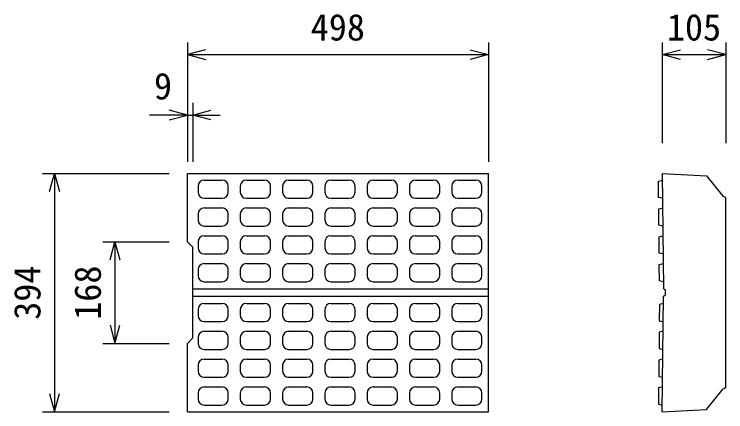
# Model space of a CAD drawing. Units: millimetres, scale not verified. Extents: x -16800 to 16800, y -5940 to 5940.
# Drawn here: x -5787 to -4609, y 1012 to 1669 of the extents above; entities that cross this region are included whole.
import ezdxf
from ezdxf.enums import TextEntityAlignment as Align

# ---------------------------------------------------------------- set-up
doc = ezdxf.new("R2010")
doc.units = ezdxf.units.MM
doc.header["$LTSCALE"] = 20
for name, color, linetype, lineweight in [('0-0_DIM', 7, 'Continuous', 25), ('0-2_HATCH', 6, 'Continuous', 25), ('0-5_OUTLINE', 3, 'Continuous', 25)]:
    doc.layers.add(name, color=color, linetype=linetype, lineweight=lineweight)
doc.styles.add('ＭＳ ゴシック', font='')
doc.styles.get('ＭＳ ゴシック').set_extended_font_data('MS Gothic')

msp = doc.modelspace()

# ---------------------------------------------------------------- linework, layer by layer
at = {"layer": '0-0_DIM'}
for p, q in [((-5500.2, 1622.6), (-5500.2, 1425.47)), ((-5002.2, 1622.6), (-5002.2, 1425.47)), ((-4714.25, 1622.61), (-4714.25, 1456.21)), ((-4609.25, 1622.61), (-4609.25, 1456.21)), ((-5500.2, 1602.6), (-5002.2, 1602.6)), ((-4714.25, 1602.61), (-4609.25, 1602.61)), ((-5491.2, 1522.6), (-5491.2, 1425.47)), ((-5500.2, 1502.6), (-5563.18, 1502.6)), ((-5740.2, 1406.06), (-5530.2, 1406.06)), ((-5720.2, 1406.06), (-5720.2, 1012.06)), ((-5640.2, 1293.06), (-5530.2, 1293.06)), ((-5620.2, 1293.06), (-5620.2, 1125.06)), ((-5640.2, 1125.06), (-5530.2, 1125.06)), ((-5740.2, 1012.06), (-5530.2, 1012.06))]:
    msp.add_line(p, q, dxfattribs=at)
for points in [[(-5470.2, 1610.64), (-5500.2, 1602.6), (-5470.2, 1594.56)], [(-5032.2, 1610.64), (-5002.2, 1602.6), (-5032.2, 1594.56)], [(-4684.25, 1594.57), (-4714.25, 1602.61), (-4684.25, 1610.65)], [(-4639.25, 1594.57), (-4609.25, 1602.61), (-4639.25, 1610.65)], [(-5530.2, 1494.56), (-5500.2, 1502.6), (-5530.2, 1510.64)], [(-5461.2, 1494.56), (-5491.2, 1502.6), (-5461.2, 1510.64)], [(-5500.2, 1502.6), (-5491.2, 1502.6), (-5445.77, 1502.6)], [(-5728.24, 1376.06), (-5720.2, 1406.06), (-5712.17, 1376.06)], [(-5628.24, 1263.06), (-5620.2, 1293.06), (-5612.17, 1263.06)], [(-5628.24, 1155.06), (-5620.2, 1125.06), (-5612.17, 1155.06)], [(-5728.24, 1042.06), (-5720.2, 1012.06), (-5712.17, 1042.06)]]:
    msp.add_lwpolyline(points, dxfattribs=at)
at = {"layer": '0-2_HATCH'}
for p, q in [((-5472.7, 1395.06), (-5442.7, 1395.06)), ((-5402.7, 1395.06), (-5372.7, 1395.06)), ((-5332.7, 1395.06), (-5302.7, 1395.06)), ((-5262.7, 1395.06), (-5232.7, 1395.06)), ((-5192.7, 1395.06), (-5162.7, 1395.06)), ((-5122.7, 1395.06), (-5092.7, 1395.06)), ((-5052.7, 1395.06), (-5022.7, 1395.06)), ((-5482.7, 1385.06), (-5482.7, 1375.06)), ((-5432.7, 1375.06), (-5432.7, 1385.06)), ((-5412.7, 1385.06), (-5412.7, 1375.06)), ((-5362.7, 1375.06), (-5362.7, 1385.06)), ((-5342.7, 1385.06), (-5342.7, 1375.06)), ((-5292.7, 1375.06), (-5292.7, 1385.06)), ((-5272.7, 1385.06), (-5272.7, 1375.06)), ((-5222.7, 1375.06), (-5222.7, 1385.06)), ((-5202.7, 1385.06), (-5202.7, 1375.06)), ((-5152.7, 1375.06), (-5152.7, 1385.06)), ((-5132.7, 1385.06), (-5132.7, 1375.06)), ((-5082.7, 1375.06), (-5082.7, 1385.06)), ((-5062.7, 1385.06), (-5062.7, 1375.06)), ((-5012.7, 1375.06), (-5012.7, 1385.06)), ((-5472.7, 1365.06), (-5442.7, 1365.06)), ((-5402.7, 1365.06), (-5372.7, 1365.06)), ((-5332.7, 1365.06), (-5302.7, 1365.06)), ((-5262.7, 1365.06), (-5232.7, 1365.06)), ((-5192.7, 1365.06), (-5162.7, 1365.06)), ((-5122.7, 1365.06), (-5092.7, 1365.06)), ((-5052.7, 1365.06), (-5022.7, 1365.06)), ((-5472.7, 1349.06), (-5442.7, 1349.06)), ((-5402.7, 1349.06), (-5372.7, 1349.06)), ((-5332.7, 1349.06), (-5302.7, 1349.06)), ((-5262.7, 1349.06), (-5232.7, 1349.06)), ((-5192.7, 1349.06), (-5162.7, 1349.06)), ((-5122.7, 1349.06), (-5092.7, 1349.06)), ((-5052.7, 1349.06), (-5022.7, 1349.06)), ((-5482.7, 1339.06), (-5482.7, 1329.06)), ((-5432.7, 1329.06), (-5432.7, 1339.06)), ((-5412.7, 1339.06), (-5412.7, 1329.06)), ((-5362.7, 1329.06), (-5362.7, 1339.06)), ((-5342.7, 1339.06), (-5342.7, 1329.06)), ((-5292.7, 1329.06), (-5292.7, 1339.06)), ((-5272.7, 1339.06), (-5272.7, 1329.06)), ((-5222.7, 1329.06), (-5222.7, 1339.06)), ((-5202.7, 1339.06), (-5202.7, 1329.06)), ((-5152.7, 1329.06), (-5152.7, 1339.06)), ((-5132.7, 1339.06), (-5132.7, 1329.06)), ((-5082.7, 1329.06), (-5082.7, 1339.06)), ((-5062.7, 1339.06), (-5062.7, 1329.06)), ((-5012.7, 1329.06), (-5012.7, 1339.06)), ((-5472.7, 1319.06), (-5442.7, 1319.06)), ((-5402.7, 1319.06), (-5372.7, 1319.06)), ((-5332.7, 1319.06), (-5302.7, 1319.06)), ((-5262.7, 1319.06), (-5232.7, 1319.06)), ((-5192.7, 1319.06), (-5162.7, 1319.06)), ((-5122.7, 1319.06), (-5092.7, 1319.06)), ((-5052.7, 1319.06), (-5022.7, 1319.06)), ((-5472.7, 1303.06), (-5442.7, 1303.06)), ((-5402.7, 1303.06), (-5372.7, 1303.06)), ((-5332.7, 1303.06), (-5302.7, 1303.06)), ((-5262.7, 1303.06), (-5232.7, 1303.06)), ((-5192.7, 1303.06), (-5162.7, 1303.06)), ((-5122.7, 1303.06), (-5092.7, 1303.06)), ((-5052.7, 1303.06), (-5022.7, 1303.06)), ((-5482.7, 1293.06), (-5482.7, 1283.06)), ((-5432.7, 1283.06), (-5432.7, 1293.06)), ((-5412.7, 1293.06), (-5412.7, 1283.06)), ((-5362.7, 1283.06), (-5362.7, 1293.06)), ((-5342.7, 1293.06), (-5342.7, 1283.06)), ((-5292.7, 1283.06), (-5292.7, 1293.06)), ((-5272.7, 1293.06), (-5272.7, 1283.06)), ((-5222.7, 1283.06), (-5222.7, 1293.06)), ((-5202.7, 1293.06), (-5202.7, 1283.06)), ((-5152.7, 1283.06), (-5152.7, 1293.06)), ((-5132.7, 1293.06), (-5132.7, 1283.06)), ((-5082.7, 1283.06), (-5082.7, 1293.06)), ((-5062.7, 1293.06), (-5062.7, 1283.06)), ((-5012.7, 1283.06), (-5012.7, 1293.06)), ((-5472.7, 1273.06), (-5442.7, 1273.06)), ((-5402.7, 1273.06), (-5372.7, 1273.06)), ((-5332.7, 1273.06), (-5302.7, 1273.06)), ((-5262.7, 1273.06), (-5232.7, 1273.06)), ((-5192.7, 1273.06), (-5162.7, 1273.06)), ((-5122.7, 1273.06), (-5092.7, 1273.06)), ((-5052.7, 1273.06), (-5022.7, 1273.06)), ((-5472.7, 1257.06), (-5442.7, 1257.06)), ((-5402.7, 1257.06), (-5372.7, 1257.06)), ((-5332.7, 1257.06), (-5302.7, 1257.06)), ((-5262.7, 1257.06), (-5232.7, 1257.06)), ((-5192.7, 1257.06), (-5162.7, 1257.06)), ((-5122.7, 1257.06), (-5092.7, 1257.06)), ((-5052.7, 1257.06), (-5022.7, 1257.06)), ((-5482.7, 1247.06), (-5482.7, 1237.06)), ((-5432.7, 1237.06), (-5432.7, 1247.06)), ((-5412.7, 1247.06), (-5412.7, 1237.06)), ((-5362.7, 1237.06), (-5362.7, 1247.06)), ((-5342.7, 1247.06), (-5342.7, 1237.06)), ((-5292.7, 1237.06), (-5292.7, 1247.06)), ((-5272.7, 1247.06), (-5272.7, 1237.06)), ((-5222.7, 1237.06), (-5222.7, 1247.06)), ((-5202.7, 1247.06), (-5202.7, 1237.06)), ((-5152.7, 1237.06), (-5152.7, 1247.06)), ((-5132.7, 1247.06), (-5132.7, 1237.06)), ((-5082.7, 1237.06), (-5082.7, 1247.06)), ((-5062.7, 1247.06), (-5062.7, 1237.06)), ((-5012.7, 1237.06), (-5012.7, 1247.06)), ((-5472.7, 1227.06), (-5442.7, 1227.06)), ((-5402.7, 1227.06), (-5372.7, 1227.06)), ((-5332.7, 1227.06), (-5302.7, 1227.06)), ((-5262.7, 1227.06), (-5232.7, 1227.06)), ((-5192.7, 1227.06), (-5162.7, 1227.06)), ((-5122.7, 1227.06), (-5092.7, 1227.06)), ((-5052.7, 1227.06), (-5022.7, 1227.06)), ((-5472.7, 1191.06), (-5442.7, 1191.06)), ((-5402.7, 1191.06), (-5372.7, 1191.06)), ((-5332.7, 1191.06), (-5302.7, 1191.06)), ((-5262.7, 1191.06), (-5232.7, 1191.06)), ((-5192.7, 1191.06), (-5162.7, 1191.06)), ((-5122.7, 1191.06), (-5092.7, 1191.06)), ((-5052.7, 1191.06), (-5022.7, 1191.06)), ((-5482.7, 1181.06), (-5482.7, 1171.06)), ((-5432.7, 1171.06), (-5432.7, 1181.06)), ((-5412.7, 1181.06), (-5412.7, 1171.06)), ((-5362.7, 1171.06), (-5362.7, 1181.06)), ((-5342.7, 1181.06), (-5342.7, 1171.06)), ((-5292.7, 1171.06), (-5292.7, 1181.06)), ((-5272.7, 1181.06), (-5272.7, 1171.06)), ((-5222.7, 1171.06), (-5222.7, 1181.06)), ((-5202.7, 1181.06), (-5202.7, 1171.06)), ((-5152.7, 1171.06), (-5152.7, 1181.06)), ((-5132.7, 1181.06), (-5132.7, 1171.06)), ((-5082.7, 1171.06), (-5082.7, 1181.06)), ((-5062.7, 1181.06), (-5062.7, 1171.06)), ((-5012.7, 1171.06), (-5012.7, 1181.06)), ((-5472.7, 1161.06), (-5442.7, 1161.06)), ((-5402.7, 1161.06), (-5372.7, 1161.06)), ((-5332.7, 1161.06), (-5302.7, 1161.06)), ((-5262.7, 1161.06), (-5232.7, 1161.06)), ((-5192.7, 1161.06), (-5162.7, 1161.06)), ((-5122.7, 1161.06), (-5092.7, 1161.06)), ((-5052.7, 1161.06), (-5022.7, 1161.06)), ((-5472.7, 1145.06), (-5442.7, 1145.06)), ((-5402.7, 1145.06), (-5372.7, 1145.06)), ((-5332.7, 1145.06), (-5302.7, 1145.06)), ((-5262.7, 1145.06), (-5232.7, 1145.06)), ((-5192.7, 1145.06), (-5162.7, 1145.06)), ((-5122.7, 1145.06), (-5092.7, 1145.06)), ((-5052.7, 1145.06), (-5022.7, 1145.06)), ((-5482.7, 1135.06), (-5482.7, 1125.06)), ((-5432.7, 1125.06), (-5432.7, 1135.06)), ((-5412.7, 1135.06), (-5412.7, 1125.06)), ((-5362.7, 1125.06), (-5362.7, 1135.06)), ((-5342.7, 1135.06), (-5342.7, 1125.06)), ((-5292.7, 1125.06), (-5292.7, 1135.06)), ((-5272.7, 1135.06), (-5272.7, 1125.06)), ((-5222.7, 1125.06), (-5222.7, 1135.06)), ((-5202.7, 1135.06), (-5202.7, 1125.06)), ((-5152.7, 1125.06), (-5152.7, 1135.06)), ((-5132.7, 1135.06), (-5132.7, 1125.06)), ((-5082.7, 1125.06), (-5082.7, 1135.06)), ((-5062.7, 1135.06), (-5062.7, 1125.06)), ((-5012.7, 1125.06), (-5012.7, 1135.06)), ((-5472.7, 1115.06), (-5442.7, 1115.06)), ((-5402.7, 1115.06), (-5372.7, 1115.06)), ((-5332.7, 1115.06), (-5302.7, 1115.06)), ((-5262.7, 1115.06), (-5232.7, 1115.06)), ((-5192.7, 1115.06), (-5162.7, 1115.06)), ((-5122.7, 1115.06), (-5092.7, 1115.06)), ((-5052.7, 1115.06), (-5022.7, 1115.06)), ((-5472.7, 1099.06), (-5442.7, 1099.06)), ((-5402.7, 1099.06), (-5372.7, 1099.06)), ((-5332.7, 1099.06), (-5302.7, 1099.06)), ((-5262.7, 1099.06), (-5232.7, 1099.06)), ((-5192.7, 1099.06), (-5162.7, 1099.06)), ((-5122.7, 1099.06), (-5092.7, 1099.06)), ((-5052.7, 1099.06), (-5022.7, 1099.06)), ((-5482.7, 1089.06), (-5482.7, 1079.06)), ((-5432.7, 1079.06), (-5432.7, 1089.06)), ((-5412.7, 1089.06), (-5412.7, 1079.06)), ((-5362.7, 1079.06), (-5362.7, 1089.06)), ((-5342.7, 1089.06), (-5342.7, 1079.06)), ((-5292.7, 1079.06), (-5292.7, 1089.06)), ((-5272.7, 1089.06), (-5272.7, 1079.06)), ((-5222.7, 1079.06), (-5222.7, 1089.06)), ((-5202.7, 1089.06), (-5202.7, 1079.06)), ((-5152.7, 1079.06), (-5152.7, 1089.06)), ((-5132.7, 1089.06), (-5132.7, 1079.06)), ((-5082.7, 1079.06), (-5082.7, 1089.06)), ((-5062.7, 1089.06), (-5062.7, 1079.06)), ((-5012.7, 1079.06), (-5012.7, 1089.06)), ((-5472.7, 1069.06), (-5442.7, 1069.06)), ((-5402.7, 1069.06), (-5372.7, 1069.06)), ((-5332.7, 1069.06), (-5302.7, 1069.06)), ((-5262.7, 1069.06), (-5232.7, 1069.06)), ((-5192.7, 1069.06), (-5162.7, 1069.06)), ((-5122.7, 1069.06), (-5092.7, 1069.06)), ((-5052.7, 1069.06), (-5022.7, 1069.06)), ((-5472.7, 1053.06), (-5442.7, 1053.06)), ((-5402.7, 1053.06), (-5372.7, 1053.06)), ((-5332.7, 1053.06), (-5302.7, 1053.06)), ((-5262.7, 1053.06), (-5232.7, 1053.06)), ((-5192.7, 1053.06), (-5162.7, 1053.06)), ((-5122.7, 1053.06), (-5092.7, 1053.06)), ((-5052.7, 1053.06), (-5022.7, 1053.06)), ((-5482.7, 1043.06), (-5482.7, 1033.06)), ((-5432.7, 1033.06), (-5432.7, 1043.06)), ((-5412.7, 1043.06), (-5412.7, 1033.06)), ((-5362.7, 1033.06), (-5362.7, 1043.06)), ((-5342.7, 1043.06), (-5342.7, 1033.06)), ((-5292.7, 1033.06), (-5292.7, 1043.06)), ((-5272.7, 1043.06), (-5272.7, 1033.06)), ((-5222.7, 1033.06), (-5222.7, 1043.06)), ((-5202.7, 1043.06), (-5202.7, 1033.06)), ((-5152.7, 1033.06), (-5152.7, 1043.06)), ((-5132.7, 1043.06), (-5132.7, 1033.06)), ((-5082.7, 1033.06), (-5082.7, 1043.06)), ((-5062.7, 1043.06), (-5062.7, 1033.06)), ((-5012.7, 1033.06), (-5012.7, 1043.06)), ((-5472.7, 1023.06), (-5442.7, 1023.06)), ((-5402.7, 1023.06), (-5372.7, 1023.06)), ((-5332.7, 1023.06), (-5302.7, 1023.06)), ((-5262.7, 1023.06), (-5232.7, 1023.06)), ((-5192.7, 1023.06), (-5162.7, 1023.06)), ((-5122.7, 1023.06), (-5092.7, 1023.06)), ((-5052.7, 1023.06), (-5022.7, 1023.06))]:
    msp.add_line(p, q, dxfattribs=at)
for points in [[(-4713.83, 1365.06), (-4720.35, 1366.51), (-4720.62, 1393.51), (-4714.14, 1395.06)], [(-4713.36, 1319.06), (-4719.88, 1320.51), (-4720.15, 1347.51), (-4713.67, 1349.06)], [(-4712.89, 1273.06), (-4719.41, 1274.51), (-4719.68, 1301.51), (-4713.2, 1303.06)], [(-4712.42, 1227.06), (-4718.94, 1228.51), (-4719.22, 1255.51), (-4712.73, 1257.06)], [(-4712.42, 1191.06), (-4718.94, 1189.61), (-4719.22, 1162.61), (-4712.73, 1161.06)], [(-4712.89, 1145.06), (-4719.41, 1143.61), (-4719.68, 1116.61), (-4713.2, 1115.06)], [(-4713.36, 1099.06), (-4719.88, 1097.61), (-4720.15, 1070.61), (-4713.67, 1069.06)], [(-4713.83, 1053.06), (-4720.35, 1051.61), (-4720.62, 1024.61), (-4714.14, 1023.06)]]:
    msp.add_lwpolyline(points, dxfattribs=at)
for centre, start, end in [((-5472.7, 1385.06), 90, 180), ((-5442.7, 1385.06), 0, 90), ((-5402.7, 1385.06), 90, 180), ((-5372.7, 1385.06), 0, 90), ((-5332.7, 1385.06), 90, 180), ((-5302.7, 1385.06), 0, 90), ((-5262.7, 1385.06), 90, 180), ((-5232.7, 1385.06), 0, 90), ((-5192.7, 1385.06), 90, 180), ((-5162.7, 1385.06), 0, 90), ((-5122.7, 1385.06), 90, 180), ((-5092.7, 1385.06), 0, 90), ((-5052.7, 1385.06), 90, 180), ((-5022.7, 1385.06), 0, 90), ((-5472.7, 1375.06), 180, 270), ((-5442.7, 1375.06), 270, 0), ((-5402.7, 1375.06), 180, 270), ((-5372.7, 1375.06), 270, 0), ((-5332.7, 1375.06), 180, 270), ((-5302.7, 1375.06), 270, 0), ((-5262.7, 1375.06), 180, 270), ((-5232.7, 1375.06), 270, 0), ((-5192.7, 1375.06), 180, 270), ((-5162.7, 1375.06), 270, 0), ((-5122.7, 1375.06), 180, 270), ((-5092.7, 1375.06), 270, 0), ((-5052.7, 1375.06), 180, 270), ((-5022.7, 1375.06), 270, 0), ((-5472.7, 1339.06), 90, 180), ((-5442.7, 1339.06), 0, 90), ((-5402.7, 1339.06), 90, 180), ((-5372.7, 1339.06), 0, 90), ((-5332.7, 1339.06), 90, 180), ((-5302.7, 1339.06), 0, 90), ((-5262.7, 1339.06), 90, 180), ((-5232.7, 1339.06), 0, 90), ((-5192.7, 1339.06), 90, 180), ((-5162.7, 1339.06), 0, 90), ((-5122.7, 1339.06), 90, 180), ((-5092.7, 1339.06), 0, 90), ((-5052.7, 1339.06), 90, 180), ((-5022.7, 1339.06), 0, 90), ((-5472.7, 1329.06), 180, 270), ((-5442.7, 1329.06), 270, 0), ((-5402.7, 1329.06), 180, 270), ((-5372.7, 1329.06), 270, 0), ((-5332.7, 1329.06), 180, 270), ((-5302.7, 1329.06), 270, 0), ((-5262.7, 1329.06), 180, 270), ((-5232.7, 1329.06), 270, 0), ((-5192.7, 1329.06), 180, 270), ((-5162.7, 1329.06), 270, 0), ((-5122.7, 1329.06), 180, 270), ((-5092.7, 1329.06), 270, 0), ((-5052.7, 1329.06), 180, 270), ((-5022.7, 1329.06), 270, 0), ((-5472.7, 1293.06), 90, 180), ((-5442.7, 1293.06), 0, 90), ((-5402.7, 1293.06), 90, 180), ((-5372.7, 1293.06), 0, 90), ((-5332.7, 1293.06), 90, 180), ((-5302.7, 1293.06), 0, 90), ((-5262.7, 1293.06), 90, 180), ((-5232.7, 1293.06), 0, 90), ((-5192.7, 1293.06), 90, 180), ((-5162.7, 1293.06), 0, 90), ((-5122.7, 1293.06), 90, 180), ((-5092.7, 1293.06), 0, 90), ((-5052.7, 1293.06), 90, 180), ((-5022.7, 1293.06), 0, 90), ((-5472.7, 1283.06), 180, 270), ((-5442.7, 1283.06), 270, 0), ((-5402.7, 1283.06), 180, 270), ((-5372.7, 1283.06), 270, 0), ((-5332.7, 1283.06), 180, 270), ((-5302.7, 1283.06), 270, 0), ((-5262.7, 1283.06), 180, 270), ((-5232.7, 1283.06), 270, 0), ((-5192.7, 1283.06), 180, 270), ((-5162.7, 1283.06), 270, 0), ((-5122.7, 1283.06), 180, 270), ((-5092.7, 1283.06), 270, 0), ((-5052.7, 1283.06), 180, 270), ((-5022.7, 1283.06), 270, 0), ((-5472.7, 1247.06), 90, 180), ((-5442.7, 1247.06), 0, 90), ((-5402.7, 1247.06), 90, 180), ((-5372.7, 1247.06), 0, 90), ((-5332.7, 1247.06), 90, 180), ((-5302.7, 1247.06), 0, 90), ((-5262.7, 1247.06), 90, 180), ((-5232.7, 1247.06), 0, 90), ((-5192.7, 1247.06), 90, 180), ((-5162.7, 1247.06), 0, 90), ((-5122.7, 1247.06), 90, 180), ((-5092.7, 1247.06), 0, 90), ((-5052.7, 1247.06), 90, 180), ((-5022.7, 1247.06), 0, 90), ((-5472.7, 1237.06), 180, 270), ((-5442.7, 1237.06), 270, 0), ((-5402.7, 1237.06), 180, 270), ((-5372.7, 1237.06), 270, 0), ((-5332.7, 1237.06), 180, 270), ((-5302.7, 1237.06), 270, 0), ((-5262.7, 1237.06), 180, 270), ((-5232.7, 1237.06), 270, 0), ((-5192.7, 1237.06), 180, 270), ((-5162.7, 1237.06), 270, 0), ((-5122.7, 1237.06), 180, 270), ((-5092.7, 1237.06), 270, 0), ((-5052.7, 1237.06), 180, 270), ((-5022.7, 1237.06), 270, 0), ((-5472.7, 1181.06), 90, 180), ((-5442.7, 1181.06), 0, 90), ((-5402.7, 1181.06), 90, 180), ((-5372.7, 1181.06), 0, 90), ((-5332.7, 1181.06), 90, 180), ((-5302.7, 1181.06), 0, 90), ((-5262.7, 1181.06), 90, 180), ((-5232.7, 1181.06), 0, 90), ((-5192.7, 1181.06), 90, 180), ((-5162.7, 1181.06), 0, 90), ((-5122.7, 1181.06), 90, 180), ((-5092.7, 1181.06), 0, 90), ((-5052.7, 1181.06), 90, 180), ((-5022.7, 1181.06), 0, 90), ((-5472.7, 1171.06), 180, 270), ((-5442.7, 1171.06), 270, 0), ((-5402.7, 1171.06), 180, 270), ((-5372.7, 1171.06), 270, 0), ((-5332.7, 1171.06), 180, 270), ((-5302.7, 1171.06), 270, 0), ((-5262.7, 1171.06), 180, 270), ((-5232.7, 1171.06), 270, 0), ((-5192.7, 1171.06), 180, 270), ((-5162.7, 1171.06), 270, 0), ((-5122.7, 1171.06), 180, 270), ((-5092.7, 1171.06), 270, 0), ((-5052.7, 1171.06), 180, 270), ((-5022.7, 1171.06), 270, 0), ((-5472.7, 1135.06), 90, 180), ((-5442.7, 1135.06), 0, 90), ((-5402.7, 1135.06), 90, 180), ((-5372.7, 1135.06), 0, 90), ((-5332.7, 1135.06), 90, 180), ((-5302.7, 1135.06), 0, 90), ((-5262.7, 1135.06), 90, 180), ((-5232.7, 1135.06), 0, 90), ((-5192.7, 1135.06), 90, 180), ((-5162.7, 1135.06), 0, 90), ((-5122.7, 1135.06), 90, 180), ((-5092.7, 1135.06), 0, 90), ((-5052.7, 1135.06), 90, 180), ((-5022.7, 1135.06), 0, 90), ((-5472.7, 1125.06), 180, 270), ((-5442.7, 1125.06), 270, 0), ((-5402.7, 1125.06), 180, 270), ((-5372.7, 1125.06), 270, 0), ((-5332.7, 1125.06), 180, 270), ((-5302.7, 1125.06), 270, 0), ((-5262.7, 1125.06), 180, 270), ((-5232.7, 1125.06), 270, 0), ((-5192.7, 1125.06), 180, 270), ((-5162.7, 1125.06), 270, 0), ((-5122.7, 1125.06), 180, 270), ((-5092.7, 1125.06), 270, 0), ((-5052.7, 1125.06), 180, 270), ((-5022.7, 1125.06), 270, 0), ((-5472.7, 1089.06), 90, 180), ((-5442.7, 1089.06), 0, 90), ((-5402.7, 1089.06), 90, 180), ((-5372.7, 1089.06), 0, 90), ((-5332.7, 1089.06), 90, 180), ((-5302.7, 1089.06), 0, 90), ((-5262.7, 1089.06), 90, 180), ((-5232.7, 1089.06), 0, 90), ((-5192.7, 1089.06), 90, 180), ((-5162.7, 1089.06), 0, 90), ((-5122.7, 1089.06), 90, 180), ((-5092.7, 1089.06), 0, 90), ((-5052.7, 1089.06), 90, 180), ((-5022.7, 1089.06), 0, 90), ((-5472.7, 1079.06), 180, 270), ((-5442.7, 1079.06), 270, 0), ((-5402.7, 1079.06), 180, 270), ((-5372.7, 1079.06), 270, 0), ((-5332.7, 1079.06), 180, 270), ((-5302.7, 1079.06), 270, 0), ((-5262.7, 1079.06), 180, 270), ((-5232.7, 1079.06), 270, 0), ((-5192.7, 1079.06), 180, 270), ((-5162.7, 1079.06), 270, 0), ((-5122.7, 1079.06), 180, 270), ((-5092.7, 1079.06), 270, 0), ((-5052.7, 1079.06), 180, 270), ((-5022.7, 1079.06), 270, 0), ((-5472.7, 1043.06), 90, 180), ((-5442.7, 1043.06), 0, 90), ((-5402.7, 1043.06), 90, 180), ((-5372.7, 1043.06), 0, 90), ((-5332.7, 1043.06), 90, 180), ((-5302.7, 1043.06), 0, 90), ((-5262.7, 1043.06), 90, 180), ((-5232.7, 1043.06), 0, 90), ((-5192.7, 1043.06), 90, 180), ((-5162.7, 1043.06), 0, 90), ((-5122.7, 1043.06), 90, 180), ((-5092.7, 1043.06), 0, 90), ((-5052.7, 1043.06), 90, 180), ((-5022.7, 1043.06), 0, 90), ((-5472.7, 1033.06), 180, 270), ((-5442.7, 1033.06), 270, 0), ((-5402.7, 1033.06), 180, 270), ((-5372.7, 1033.06), 270, 0), ((-5332.7, 1033.06), 180, 270), ((-5302.7, 1033.06), 270, 0), ((-5262.7, 1033.06), 180, 270), ((-5232.7, 1033.06), 270, 0), ((-5192.7, 1033.06), 180, 270), ((-5162.7, 1033.06), 270, 0), ((-5122.7, 1033.06), 180, 270), ((-5092.7, 1033.06), 270, 0), ((-5052.7, 1033.06), 180, 270), ((-5022.7, 1033.06), 270, 0)]:
    msp.add_arc(centre, 10, start, end, dxfattribs=at)
at = {"layer": '0-5_OUTLINE'}
for p, q in [((-5500.2, 1406.06), (-5002.2, 1406.06)), ((-5500.2, 1293.06), (-5500.2, 1406.06)), ((-5002.2, 1012.06), (-5002.2, 1406.06)), ((-4714.25, 1406.06), (-4641.25, 1402.06)), ((-4714.25, 1406.06), (-4712.3, 1215.08)), ((-4641.25, 1402.06), (-4613.75, 1368.06)), ((-4609.25, 1366.56), (-4613.75, 1368.06)), ((-4609.25, 1051.56), (-4609.25, 1366.56)), ((-5500.2, 1293.06), (-5491.2, 1284.06)), ((-5491.2, 1134.06), (-5491.2, 1284.06)), ((-5491.2, 1215.06), (-5002.2, 1215.06)), ((-4712.3, 1215.08), (-4709.1, 1213.56)), ((-4709.1, 1204.56), (-4709.1, 1213.56)), ((-5491.2, 1203.06), (-5002.2, 1203.06)), ((-4714.25, 1012.06), (-4712.3, 1203.04)), ((-4712.3, 1203.04), (-4709.1, 1204.56)), ((-5500.2, 1125.06), (-5491.2, 1134.06)), ((-5500.2, 1012.06), (-5500.2, 1125.06)), ((-4641.25, 1016.06), (-4613.75, 1050.06)), ((-4609.25, 1051.56), (-4613.75, 1050.06)), ((-4714.25, 1012.06), (-4641.25, 1016.06)), ((-5500.2, 1012.06), (-5002.2, 1012.06))]:
    msp.add_line(p, q, dxfattribs=at)

# ---------------------------------------------------------------- texts
at = {"layer": '0-0_DIM', "style": 'ＭＳ ゴシック'}
for s, p in [('498', (-5296.2, 1612.6)), ('105', (-4706.75, 1612.61)), ('9', (-5555.55, 1515.29))]:
    msp.add_text(s, height=43.99, dxfattribs=at).set_placement(p, align=Align.BOTTOM_LEFT)
for s, p in [('394', (-5730.2, 1164.06)), ('168', (-5630.2, 1164.06))]:
    msp.add_text(s, height=43.99, rotation=90, dxfattribs=at).set_placement(p, align=Align.BOTTOM_LEFT)

doc.saveas('drawing.dxf')
